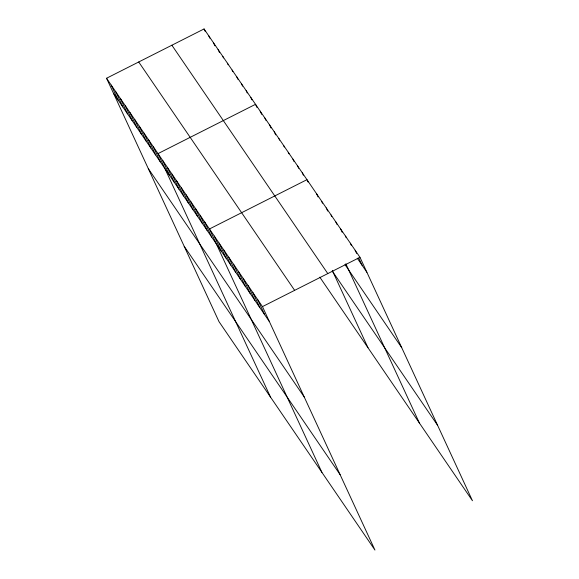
<?xml version="1.0" encoding="UTF-8"?>
<svg xmlns="http://www.w3.org/2000/svg" width="579" height="579" viewBox="0 0 579 579"><rect width="100%" height="100%" fill="white"/><g stroke="black" fill="none" stroke-linecap="round" stroke-linejoin="round"><path stroke-width="0.87" d="M106.543 78.252L262.461 306.617L374.946 550.05L219.021 321.685L106.543 78.252L204.054 28.95L359.979 257.315L472.457 500.748L319.811 277.175M262.461 306.617L359.979 257.315M357.272 258.205L366.912 272.325M344.99 264.581L401.739 347.704M332.223 270.994L437.63 425.37M171.876 45.22L327.794 273.585M138.721 61.982L294.639 290.347M113.477 93.262L269.394 321.627M148.311 168.641L304.228 397.006M184.194 246.307L340.112 474.671M355.159 250.258L356.613 253.414M358.806 258.154L362.092 265.269M350.338 243.202L351.431 245.568M345.518 236.138L346.249 237.723M340.698 229.081L342.16 232.244M335.878 222.025L336.971 224.391M331.058 214.961L331.789 216.546M326.238 207.904L327.7 211.067M321.786 201.637L322.517 203.215M316.604 193.791L318.059 196.947M308.057 182.045L306.964 179.671L209.446 228.973L321.931 472.406M345.829 263.778L419.442 423.104M302.289 172.817L303.382 175.191M297.606 165.97L298.706 168.337M292.931 159.116L294.023 161.49M288.255 152.27L288.986 153.848M283.572 145.416L284.303 146.994M278.897 138.562L279.628 140.147M274.222 131.715L275.684 134.878M269.546 124.861L271.001 128.024M264.864 118.015L265.964 120.381M260.188 111.161L261.65 114.324M256.967 107.47L255.513 104.314L157.995 153.616L270.48 397.042M332.411 270.748L367.991 347.74M250.83 97.46L251.93 99.827M246.155 90.606L247.247 92.98M241.479 83.76L242.572 86.126M236.797 76.906L237.897 79.28M232.121 70.059L232.852 71.637M227.446 63.205L228.177 64.783M222.77 56.351L223.494 57.936M218.088 49.505L219.55 52.66M213.412 42.651L214.874 45.813M208.737 35.804L209.83 38.171M204.054 28.95L205.154 31.317M257.641 299.56L264.581 314.571M252.82 292.504L259.761 307.514M248.007 285.44L254.941 300.45M243.187 278.383L250.121 293.394M238.367 271.327L245.301 286.337M233.547 264.27L240.48 279.281M228.727 257.206L235.66 272.217M223.907 250.15L230.84 265.16M219.086 243.093L226.027 258.104M214.266 236.037L221.207 251.04M204.771 222.126L211.704 237.137M200.095 215.272L207.029 230.283M195.42 208.418L202.353 223.429M190.737 201.572L197.678 216.582M186.062 194.718L192.995 209.728M181.386 187.871L188.32 202.882M176.704 181.017L183.644 196.028M172.028 174.163L178.962 189.174M167.353 167.317L174.286 182.327M162.677 160.463L169.611 175.473M153.319 146.762L160.253 161.773M148.644 139.915L155.577 154.919M143.961 133.061L150.902 148.072M139.286 126.208L146.219 141.218M134.61 119.361L141.544 134.371M129.928 112.507L136.868 127.518M125.252 105.66L132.186 120.664M120.577 98.806L127.51 113.817M115.901 91.952L122.835 106.963M111.219 85.106L118.159 100.116"/></g></svg>
